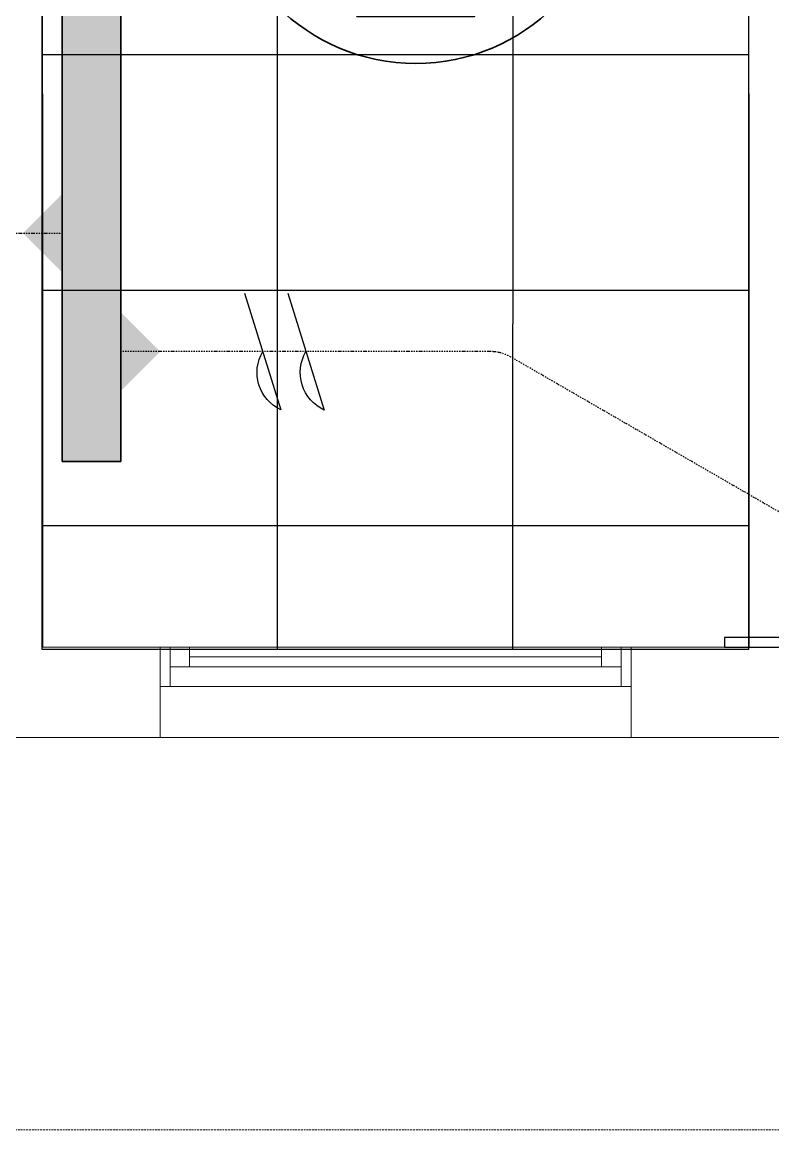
# Model space of a CAD drawing. Extents: x -560814 to 57327, y -29287 to 19916.
# Drawn here: x 42824 to 44738, y -14060 to -11237 of the extents above; entities that cross this region are included whole.
import ezdxf

# ---------------------------------------------------------------- set-up
doc = ezdxf.new("R2010")
doc.units = 0
doc.header["$LTSCALE"] = 0.25
doc.linetypes.add('01-First Floor$0$HIDDEN', pattern=[9.525, 6.35, -3.175])
doc.linetypes.add('DASHDOT', pattern=[25.4, 12.7, -6.35, 0, -6.35])
for name, color, linetype in [('0 @ 50', 7, 'Continuous'), ('01-First Floor$0$FALSE CEILING', 251, 'Continuous'), ('01-First Floor$0$X-WHITE glass', 255, 'Continuous'), ('T-WIRE', 140, 'Continuous')]:
    doc.layers.add(name, color=color, linetype=linetype)
for name, color, linetype, lineweight in [('01-First Floor$0$Aluminum', 251, 'Continuous', 5), ('01-First Floor$0$Proj', 251, 'Continuous', 5), ('01-First Floor$0$Walls', 251, 'Continuous', 5), ('E-LITE-CLNG-CNDT', 6, 'DASHDOT', 35), ('T-CABL-TRAY', 60, 'Continuous', 35), ('T-DATA-CLNG-COND', 51, 'DASHDOT', 25), ('T-DATA-CLNG-COND @ 100', 51, 'DASHDOT', 25), ('T-SERT-CLNG @ 100', 60, 'Continuous', 35)]:
    doc.layers.add(name, color=color, linetype=linetype, lineweight=lineweight)

# ---------------------------------------------------------------- blocks, each defined once
blk = doc.blocks.new('*U8')
for points in [[(-1.5, 3.799), (1.5, 3.799), (0, 1.201)], [(-1.5, 1.201), (1.5, 1.201), (1.5, -3.799), (-1.5, -3.799)]]:
    blk.add_lwpolyline(points, close=True)
blk.add_circle((0, 0), 5)
blk = doc.blocks.new('01-First Floor')
at = {"layer": '01-First Floor$0$Aluminum'}
for p, q in [((43176, -12830.2), (44376, -12830)), ((43201, -12930), (43201, -12830)), ((43251, -12880), (43251, -12830)), ((44301, -12880), (44301, -12830)), ((44351, -12930), (44351, -12830)), ((44301, -12855), (43251, -12855)), ((43201, -12880), (44351, -12880)), ((43176, -12930, 0), (44376, -12930)), ((44376, -13060), (43176, -13060, 0))]:
    blk.add_line(p, q, dxfattribs=at)
at = {"layer": '01-First Floor$0$FALSE CEILING', "linetype": 'Continuous'}
for p, q in [((43475.1, -12835.7), (43476, -2710)), ((44075.1, -12835.7), (44076, -2710)), ((42875.3, -11320), (44675.3, -11320)), ((42876, -11920), (44676, -11920)), ((42876, -12520), (44676, -12520))]:
    blk.add_line(p, q, dxfattribs=at)
at = {"layer": '01-First Floor$0$FALSE CEILING'}
blk.add_lwpolyline([(42876, -2710), (44676, -2710), (44675.1, -12835.7), (42875.1, -12835.7)], close=True, dxfattribs=at)
at = {"layer": '01-First Floor$0$FALSE CEILING', "elevation": -0.1}
blk.add_lwpolyline([(45120.2, -12830), (45120.2, -12805), (44614.2, -12805), (44614.2, -12830), (45120.2, -12830)], dxfattribs=at)
at = {"layer": '01-First Floor$0$Proj', "linetype": '01-First Floor$0$HIDDEN', "ltscale": 3}
blk.add_lwpolyline([(48606, 9840), (-2814, 9840), (-2814, -14060), (48606, -14060)], dxfattribs=at)
blk.add_lwpolyline([(48606, 9840), (-2814, 9840), (-2814, -14060), (48606, -14060)], dxfattribs=at)
at = {"layer": '01-First Floor$0$Walls'}
for p, q in [((42876, -10620), (42876, -12830)), ((42876, -10620), (42876, -11420)), ((44676, -10620), (44676, -12830)), ((44676, -10620), (44676, -11420)), ((42876, -12830), (43176, -12830.2)), ((43176, -13060), (43176, -12830)), ((43506, -12830), (43726, -12830)), ((43826, -12830), (44676.8, -12830)), ((44376, -13060), (44376, -12830)), ((44376, -12830), (44676, -12830)), ((42676, -13060), (43176, -13060))]:
    blk.add_line(p, q, dxfattribs=at)
blk.add_lwpolyline([(43506, -13060), (45236, -13060)], dxfattribs=at)
at = {"layer": '01-First Floor$0$X-WHITE glass', "color": 253, "lineweight": 30, "ltscale": 6, "true_color": 0x9898cc}
for p, q in [((42876, -11420), (42876, -12830)), ((44676, -11420), (44676, -12830))]:
    blk.add_line(p, q, dxfattribs=at)
blk = doc.blocks.new('*U115')
at = {"lineweight": 0}
h = blk.add_hatch(dxfattribs=at)
h.set_pattern_fill('HEX', color=253, scale=8, angle=180, style=0)
h.set_pattern_definition([(180, (-23193.732, -3e-10), (6e-13, -43.99409), [25.4, -50.8]), (300, (-23193.732, -3e-10), (38.1, 21.997045), [25.4, -50.8]), (240, (-23219.132, -3e-10), (38.1, -21.997045), [25.4, -50.8])])
h.paths.add_polyline_path([(-9646.9, 150), (-9646.9, 0), (0, 0), (0, 150)])
at = {"color": 0}
for p, q in [((0, 150), (-9646.9, 150)), ((0, 0), (0, 150)), ((0, 0), (-9646.9, 0))]:
    blk.add_line(p, q, dxfattribs=at)
blk = doc.blocks.new('*U102')
blk.add_hatch(color=256).paths.add_polyline_path([(-1, 0), (0, -1), (1, 0)])
blk = doc.blocks.new('*U131')
blk.add_hatch(color=256).paths.add_polyline_path([(1, 0), (0, 1), (-1, 0)])
blk = doc.blocks.new('W-TEL')
blk.add_line((-66, -212.7), (66, 212.7))
blk.add_arc((130.7, 76), 151.2, 115.3301, 210.179)
blk = doc.blocks.new('*U107')
at = {"layer": 'T-WIRE', "xscale": -0.006999999999825377, "yscale": 0.006999999999970897, "zscale": 0.006999999999999999}
for p in [(0, 0), (1.102, -0.003)]:
    blk.add_blockref('W-TEL', p, dxfattribs=at)

msp = doc.modelspace()

# ---------------------------------------------------------------- linework, layer by layer
at = {"layer": 'T-DATA-CLNG-COND'}
msp.add_lwpolyline([(42776, -11775), (42926, -11775)], dxfattribs=at)
msp.add_lwpolyline([(45898.5, -12678.5), (45114.6, -12678.5, -0.131652), (45064.6, -12665.1), (44068.8, -12090.2, 0.131652), (44018.8, -12076.8), (43076, -12076.8)], format="xyb", dxfattribs=at)

# ---------------------------------------------------------------- block references
at = {"layer": '0 @ 50', "xscale": 100, "yscale": 100, "zscale": 100, "rotation": 180}
msp.add_blockref('*U107', (43547.4, -12076.8), dxfattribs=at)
at = {"layer": 'E-LITE-CLNG-CNDT'}
msp.add_blockref('01-First Floor', (0, 0), dxfattribs=at)
at = {"layer": 'T-CABL-TRAY', "linetype": 'Continuous', "rotation": 270}
msp.add_blockref('*U115', (42926, -12356.9), dxfattribs=at)
at = {"layer": 'T-DATA-CLNG-COND @ 100', "xscale": -100, "yscale": 100, "zscale": 100, "rotation": 90.00000000001782}
for name, p in [('*U131', (42926, -11775)), ('*U102', (43076, -12076.8))]:
    msp.add_blockref(name, p, dxfattribs=at)
at = {"layer": 'T-SERT-CLNG @ 100', "xscale": 100, "yscale": 100, "zscale": 100}
msp.add_blockref('*U8', (43827.3, -10842.6), dxfattribs=at)

doc.saveas('drawing.dxf')
